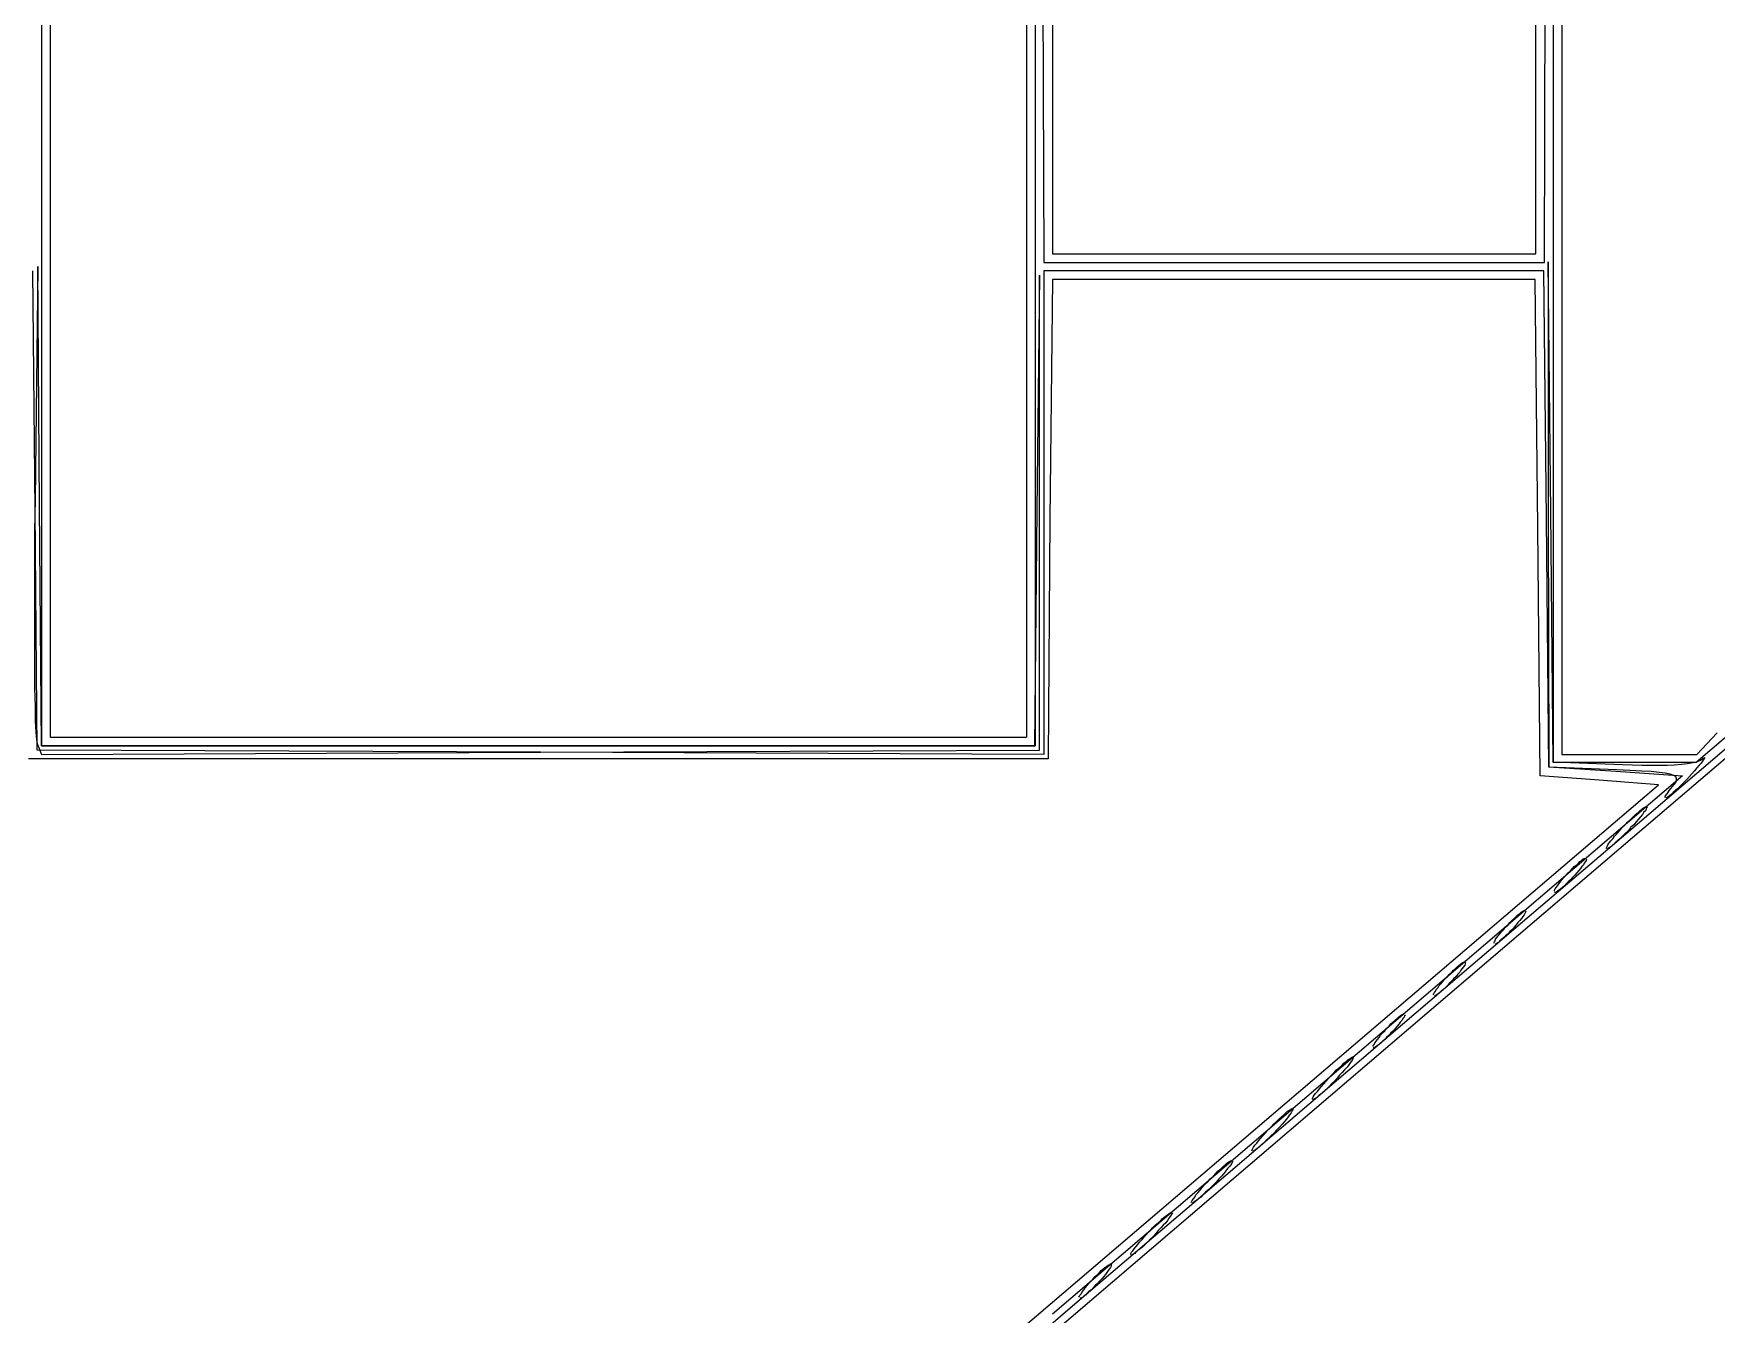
# Model space of a CAD drawing. Extents: x -125 to 152, y -90 to 100.
# Drawn here: x 136.804 to 139.635, y -61.865 to -59.709 of the extents above; entities that cross this region are included whole.
import ezdxf

# ---------------------------------------------------------------- set-up
doc = ezdxf.new("R2010")
doc.units = 0

msp = doc.modelspace()

# ---------------------------------------------------------------- linework, layer by layer
for p, q in [((138.4989, -58.8333), (138.5031, -60.094)), ((138.5177, -58.815), (138.5177, -60.0794)), ((139.3312, -60.0794), (139.3312, -58.8222)), ((139.3458, -60.094), (139.3489, -58.8406)), ((136.8166, -59.2435), (136.8166, -60.9076)), ((136.8312, -59.2435), (136.8312, -60.893)), ((138.4739, -59.2435), (138.4739, -60.893)), ((138.4885, -59.2435), (138.4885, -60.9076)), ((139.3604, -59.2643), (139.3604, -60.9344)), ((139.3749, -59.2656), (139.3749, -60.9222)), ((136.8104, -60.101), (136.8062, -60.4932)), ((136.8135, -60.5043), (136.8104, -60.101)), ((138.5031, -60.094), (138.9239, -60.094)), ((138.5177, -60.0794), (138.9239, -60.0794)), ((138.9239, -60.0794), (139.3312, -60.0794)), ((138.9239, -60.094), (139.3458, -60.094)), ((139.3562, -60.5146), (139.352, -60.0931)), ((139.352, -60.0931), (139.352, -60.5182)), ((136.8062, -60.5116), (136.802, -60.1082)), ((138.4958, -60.1155), (138.4916, -60.5116)), ((138.4958, -60.5152), (138.4958, -60.1155)), ((138.9239, -60.1081), (138.5031, -60.1081)), ((138.5031, -60.1081), (138.5031, -60.5151)), ((138.5177, -60.1227), (138.5135, -60.526)), ((138.9239, -60.1227), (138.5177, -60.1227)), ((139.3447, -60.1081), (138.9239, -60.1081)), ((139.3301, -60.1227), (138.9239, -60.1227)), ((139.3343, -60.5405), (139.3301, -60.1227)), ((139.3489, -60.5259), (139.3447, -60.1081)), ((136.8062, -60.4932), (136.8051, -60.5464)), ((136.8093, -60.9148), (136.8062, -60.5116)), ((136.8166, -60.9076), (136.8135, -60.5043)), ((138.4916, -60.5116), (138.4875, -60.9076)), ((138.4958, -60.9149), (138.4958, -60.5153)), ((138.5031, -60.5151), (138.5031, -60.9222)), ((138.5135, -60.526), (138.5104, -60.9293)), ((139.3531, -60.9437), (139.3489, -60.5259)), ((139.352, -60.5182), (139.3531, -60.9433)), ((139.3604, -60.936), (139.3562, -60.5146)), ((136.8051, -60.5464), (136.8051, -60.5978)), ((139.3385, -60.9583), (139.3343, -60.5405)), ((136.8051, -60.5978), (136.8051, -60.6469)), ((136.8051, -60.6469), (136.8051, -60.6932)), ((136.8051, -60.6932), (136.8051, -60.7362)), ((136.8051, -60.7362), (136.8051, -60.7755)), ((136.8051, -60.7755), (136.8051, -60.8105)), ((136.8051, -60.8105), (136.8062, -60.8407)), ((136.8062, -60.8407), (136.8062, -60.8657)), ((136.8062, -60.8657), (136.8073, -60.8849)), ((139.726, -60.8641), (139.4937, -61.0626)), ((136.8073, -60.8849), (136.8083, -60.8977)), ((136.8083, -60.8977), (136.8093, -60.9039)), ((136.8312, -60.893), (137.6531, -60.893)), ((137.6531, -60.893), (138.4739, -60.893)), ((139.452, -61.0814), (139.675, -60.8916)), ((139.651, -60.893), (139.601, -60.936)), ((139.602, -60.9222), (139.6364, -60.8856)), ((136.8093, -60.9039), (136.8166, -60.9223)), ((137.6562, -60.9185), (136.8093, -60.9148)), ((137.652, -60.9076), (136.8166, -60.9076)), ((136.8166, -60.9076), (137.6531, -60.9076)), ((136.8166, -60.9223), (137.6562, -60.9186)), ((138.4875, -60.9076), (137.652, -60.9076)), ((137.6531, -60.9076), (138.4885, -60.9076)), ((137.6562, -60.9186), (138.4958, -60.9149)), ((138.5031, -60.9222), (137.6562, -60.9185)), ((139.3749, -60.9222), (139.4885, -60.9222)), ((139.4885, -60.9222), (139.602, -60.9222)), ((139.6114, -60.9294), (139.6135, -60.9277)), ((139.6135, -60.9277), (139.6135, -60.9277)), ((139.6156, -60.9275), (139.6145, -60.9289)), ((137.6531, -60.9293), (136.7947, -60.9293)), ((138.5104, -60.9293), (137.6531, -60.9293)), ((139.3531, -60.9433), (139.4656, -60.9506)), ((139.4666, -60.9482), (139.3531, -60.9437)), ((139.3604, -60.9344), (139.477, -60.9392)), ((139.4812, -60.936), (139.3604, -60.936)), ((139.4656, -60.9506), (139.5781, -60.958)), ((139.4895, -60.9491), (139.4666, -60.9481)), ((139.477, -60.9392), (139.4937, -60.9399)), ((139.601, -60.936), (139.4812, -60.936)), ((139.5093, -60.9501), (139.4895, -60.9491)), ((139.4937, -60.9399), (139.5093, -60.9404)), ((139.5093, -60.9404), (139.5239, -60.9405)), ((139.5249, -60.9511), (139.5093, -60.9501)), ((139.5239, -60.9405), (139.5385, -60.9404)), ((139.5385, -60.9524), (139.5249, -60.9511)), ((139.5385, -60.9404), (139.552, -60.94)), ((139.5489, -60.9537), (139.5385, -60.9524)), ((139.5573, -60.9555), (139.5489, -60.9537)), ((139.552, -60.94), (139.5645, -60.9394)), ((139.5635, -60.9575), (139.5573, -60.9555)), ((139.5645, -60.9394), (139.576, -60.9383)), ((139.576, -60.9383), (139.5864, -60.9372)), ((139.5937, -60.9548), (139.5854, -60.9645)), ((139.5864, -60.9372), (139.5958, -60.9356)), ((139.5979, -60.9496), (139.5937, -60.9549)), ((139.5958, -60.9356), (139.6031, -60.9339)), ((139.602, -60.9448), (139.5979, -60.9496)), ((139.6062, -60.9405), (139.602, -60.9448)), ((139.6031, -60.9339), (139.6083, -60.9319)), ((139.6093, -60.9368), (139.6062, -60.9405)), ((139.6083, -60.9319), (139.6114, -60.9296)), ((139.6114, -60.9335), (139.6093, -60.9368)), ((139.6135, -60.9309), (139.6114, -60.9335)), ((139.6145, -60.9289), (139.6135, -60.9309)), ((138.4677, -61.8868), (139.5374, -60.9731)), ((139.5781, -60.958), (138.5177, -61.8644)), ((139.4374, -60.9657), (139.3385, -60.9583)), ((139.5374, -60.9731), (139.4374, -60.9657)), ((139.552, -60.9884), (139.5562, -60.9821)), ((139.5562, -60.9821), (139.5635, -60.9736)), ((139.5697, -60.9803), (139.5624, -60.9864)), ((139.5666, -60.9598), (139.5635, -60.9575)), ((139.5635, -60.9736), (139.5666, -60.9694)), ((139.5677, -60.9625), (139.5666, -60.9598)), ((139.5666, -60.9694), (139.5677, -60.9657)), ((139.5677, -60.9657), (139.5677, -60.9625)), ((139.577, -60.973), (139.5697, -60.9803)), ((139.5854, -60.9645), (139.577, -60.973)), ((139.5093, -61.0144), (139.5125, -61.0123)), ((139.5125, -61.0123), (139.5145, -61.0107)), ((139.5145, -61.0107), (139.5166, -61.0098)), ((139.5166, -61.0098), (139.5166, -61.0098)), ((139.5176, -61.0122), (139.5166, -61.0143)), ((139.5187, -61.0106), (139.5176, -61.0122)), ((139.5489, -60.9926), (139.552, -60.9884)), ((139.5489, -60.9949), (139.5489, -60.9926)), ((139.5531, -60.994), (139.55, -60.9953)), ((139.55, -60.9953), (139.55, -60.9953)), ((139.5573, -60.9909), (139.5531, -60.994)), ((139.5624, -60.9864), (139.5573, -60.9909)), ((139.476, -61.0456), (139.4812, -61.0407)), ((139.4812, -61.0407), (139.4854, -61.036)), ((139.4854, -61.036), (139.4906, -61.0316)), ((139.4906, -61.0316), (139.4948, -61.0274)), ((139.4958, -61.0405), (139.4906, -61.0454)), ((139.4948, -61.0274), (139.4989, -61.0235)), ((139.4999, -61.0358), (139.4958, -61.0405)), ((139.4989, -61.0235), (139.5031, -61.0201)), ((139.5041, -61.0313), (139.4999, -61.0358)), ((139.5031, -61.0201), (139.5062, -61.017)), ((139.5072, -61.0272), (139.5041, -61.0313)), ((139.5062, -61.017), (139.5093, -61.0144)), ((139.5104, -61.0234), (139.5072, -61.0272)), ((139.5125, -61.0199), (139.5104, -61.0234)), ((139.5156, -61.0169), (139.5125, -61.0199)), ((139.5166, -61.0143), (139.5156, -61.0169)), ((139.4937, -61.0626), (139.252, -61.2691)), ((139.4541, -61.0714), (139.4572, -61.0678)), ((139.4572, -61.0678), (139.4604, -61.064)), ((139.4604, -61.064), (139.4635, -61.0598)), ((139.4635, -61.0598), (139.4677, -61.0554)), ((139.4687, -61.0677), (139.4645, -61.0711)), ((139.4677, -61.0554), (139.4718, -61.0506)), ((139.4729, -61.0639), (139.4687, -61.0677)), ((139.4718, -61.0506), (139.476, -61.0457)), ((139.477, -61.0597), (139.4729, -61.0639)), ((139.4812, -61.0552), (139.477, -61.0597)), ((139.4864, -61.0505), (139.4812, -61.0552)), ((139.4906, -61.0456), (139.4864, -61.0505)), ((139.2218, -61.2779), (139.452, -61.0814)), ((139.4104, -61.0987), (139.4124, -61.0974)), ((139.4124, -61.0974), (139.4145, -61.0967)), ((139.4145, -61.0967), (139.4145, -61.0967)), ((139.4489, -61.0806), (139.45, -61.0791)), ((139.45, -61.0791), (139.451, -61.077)), ((139.451, -61.077), (139.452, -61.0744)), ((139.4531, -61.0805), (139.451, -61.0815)), ((139.451, -61.0815), (139.451, -61.0815)), ((139.452, -61.0744), (139.4541, -61.0714)), ((139.4551, -61.079), (139.4531, -61.0805)), ((139.4583, -61.0769), (139.4551, -61.079)), ((139.4614, -61.0743), (139.4583, -61.0769)), ((139.4645, -61.0711), (139.4614, -61.0743)), ((139.3781, -61.1295), (139.3822, -61.1255)), ((139.3822, -61.1255), (139.3854, -61.1217)), ((139.3854, -61.1217), (139.3895, -61.1179)), ((139.3895, -61.1179), (139.3926, -61.1143)), ((139.3926, -61.1143), (139.3958, -61.1109)), ((139.3968, -61.1255), (139.3926, -61.1295)), ((139.3958, -61.1109), (139.3999, -61.1078)), ((139.3999, -61.1217), (139.3968, -61.1256)), ((139.3999, -61.1078), (139.4031, -61.105)), ((139.4031, -61.1178), (139.3999, -61.1217)), ((139.4031, -61.105), (139.4052, -61.1025)), ((139.4062, -61.1143), (139.4031, -61.1178)), ((139.4052, -61.1025), (139.4083, -61.1004)), ((139.4083, -61.1108), (139.4062, -61.1143)), ((139.4083, -61.1004), (139.4104, -61.0987)), ((139.4114, -61.1078), (139.4083, -61.1108)), ((139.4124, -61.105), (139.4114, -61.1078)), ((139.4145, -61.1025), (139.4124, -61.105)), ((139.4156, -61.1004), (139.4145, -61.1025)), ((139.4166, -61.0987), (139.4156, -61.1004)), ((139.3625, -61.1507), (139.3635, -61.1486)), ((139.3625, -61.1524), (139.3625, -61.1507)), ((139.3645, -61.1545), (139.3625, -61.1547)), ((139.3635, -61.1486), (139.3656, -61.1461)), ((139.3656, -61.1461), (139.3676, -61.1433)), ((139.3676, -61.1524), (139.3656, -61.1536)), ((139.3656, -61.1536), (139.3656, -61.1536)), ((139.3676, -61.1433), (139.3698, -61.1402)), ((139.3698, -61.1506), (139.3676, -61.1524)), ((139.3698, -61.1402), (139.3718, -61.1369)), ((139.3729, -61.1485), (139.3698, -61.1506)), ((139.3718, -61.1369), (139.3749, -61.1332)), ((139.376, -61.146), (139.3729, -61.1485)), ((139.3749, -61.1332), (139.3781, -61.1295)), ((139.3791, -61.1432), (139.376, -61.146)), ((139.3822, -61.1402), (139.3791, -61.1432)), ((139.3854, -61.1368), (139.3822, -61.1402)), ((139.3895, -61.1332), (139.3854, -61.1368)), ((139.3926, -61.1295), (139.3895, -61.1332)), ((139.2802, -61.2127), (139.2843, -61.2089)), ((139.2843, -61.2089), (139.2874, -61.2051)), ((139.2874, -61.2051), (139.2906, -61.2015)), ((139.2906, -61.2015), (139.2947, -61.1981)), ((139.2947, -61.1981), (139.2979, -61.195)), ((139.2979, -61.2089), (139.2947, -61.2128)), ((139.2979, -61.195), (139.301, -61.1922)), ((139.301, -61.205), (139.2979, -61.2089)), ((139.301, -61.1922), (139.3041, -61.1897)), ((139.3041, -61.2015), (139.301, -61.205)), ((139.3041, -61.1897), (139.3062, -61.1876)), ((139.3073, -61.198), (139.3041, -61.2015)), ((139.3062, -61.1876), (139.3093, -61.1859)), ((139.3093, -61.195), (139.3073, -61.198)), ((139.3093, -61.1859), (139.3114, -61.1847)), ((139.3114, -61.1922), (139.3093, -61.195)), ((139.3114, -61.1847), (139.3114, -61.1847)), ((139.3124, -61.1897), (139.3114, -61.1922)), ((139.3135, -61.1876), (139.3124, -61.1897)), ((139.3145, -61.1859), (139.3135, -61.1876)), ((139.2604, -61.2396), (139.2614, -61.2378)), ((139.2614, -61.2378), (139.2625, -61.2357)), ((139.2625, -61.2357), (139.2635, -61.2333)), ((139.2635, -61.2333), (139.2656, -61.2305)), ((139.2656, -61.2396), (139.2645, -61.2408)), ((139.2656, -61.2305), (139.2676, -61.2274)), ((139.2687, -61.2379), (139.2656, -61.2396)), ((139.2676, -61.2274), (139.2708, -61.2241)), ((139.2708, -61.2357), (139.2687, -61.2379)), ((139.2708, -61.2241), (139.2739, -61.2204)), ((139.2739, -61.2333), (139.2708, -61.2357)), ((139.2739, -61.2204), (139.277, -61.2167)), ((139.277, -61.2305), (139.2739, -61.2333)), ((139.277, -61.2167), (139.2802, -61.2126)), ((139.2802, -61.2274), (139.277, -61.2305)), ((139.2843, -61.224), (139.2802, -61.2274)), ((139.2874, -61.2204), (139.2843, -61.224)), ((139.2916, -61.2167), (139.2874, -61.2204)), ((139.2947, -61.2127), (139.2916, -61.2167)), ((139.2645, -61.2408), (139.2625, -61.2417)), ((139.2625, -61.2417), (139.2625, -61.2417)), ((139.252, -61.2691), (137.4656, -62.7952)), ((138.9916, -61.4744), (139.2218, -61.2779)), ((139.1781, -61.3), (139.1823, -61.296)), ((139.1823, -61.296), (139.1854, -61.2923)), ((139.1854, -61.2923), (139.1895, -61.2887)), ((139.1895, -61.2887), (139.1927, -61.2853)), ((139.1927, -61.2853), (139.1958, -61.2822)), ((139.1968, -61.296), (139.1927, -61.3)), ((139.1958, -61.2822), (139.1989, -61.2795)), ((139.2, -61.2922), (139.1968, -61.296)), ((139.1989, -61.2795), (139.202, -61.277)), ((139.2031, -61.2886), (139.2, -61.2922)), ((139.202, -61.277), (139.2051, -61.2748)), ((139.2051, -61.2852), (139.2031, -61.2886)), ((139.2051, -61.2748), (139.2072, -61.2731)), ((139.2072, -61.2822), (139.2051, -61.2852)), ((139.2072, -61.2731), (139.2093, -61.2719)), ((139.2093, -61.2794), (139.2072, -61.2822)), ((139.2093, -61.2719), (139.2093, -61.2719)), ((139.2114, -61.2769), (139.2093, -61.2794)), ((139.2104, -61.271), (139.2124, -61.2708)), ((139.2124, -61.2748), (139.2114, -61.2769)), ((139.2124, -61.2708), (139.2124, -61.2708)), ((139.2135, -61.2719), (139.2124, -61.2731)), ((139.2124, -61.2731), (139.2124, -61.2748)), ((139.1593, -61.325), (139.1604, -61.3229)), ((139.1604, -61.3229), (139.1624, -61.3205)), ((139.1624, -61.3205), (139.1635, -61.3177)), ((139.1635, -61.3177), (139.1666, -61.3146)), ((139.1666, -61.3146), (139.1687, -61.3112)), ((139.1697, -61.323), (139.1666, -61.3251)), ((139.1687, -61.3112), (139.1718, -61.3076)), ((139.1718, -61.3205), (139.1697, -61.323)), ((139.1718, -61.3076), (139.175, -61.3039)), ((139.176, -61.3177), (139.1718, -61.3205)), ((139.175, -61.3039), (139.1781, -61.2999)), ((139.1791, -61.3146), (139.176, -61.3177)), ((139.1823, -61.3112), (139.1791, -61.3146)), ((139.1854, -61.3076), (139.1823, -61.3112)), ((139.1895, -61.3039), (139.1854, -61.3076)), ((139.1927, -61.3), (139.1895, -61.3039)), ((139.1583, -61.3267), (139.1593, -61.325)), ((139.1624, -61.328), (139.1604, -61.3288)), ((139.1604, -61.3288), (139.1604, -61.3288)), ((139.1645, -61.3268), (139.1624, -61.328)), ((139.1666, -61.3251), (139.1645, -61.3268)), ((139.0801, -61.3832), (139.0843, -61.3795)), ((139.0843, -61.3795), (139.0874, -61.3758)), ((139.0874, -61.3758), (139.0906, -61.3725)), ((139.0906, -61.3725), (139.0947, -61.3694)), ((139.0947, -61.3694), (139.0979, -61.3666)), ((139.0979, -61.3795), (139.0947, -61.3832)), ((139.0979, -61.3666), (139.0999, -61.3642)), ((139.101, -61.3758), (139.0979, -61.3795)), ((139.0999, -61.3642), (139.1031, -61.362)), ((139.1031, -61.3725), (139.101, -61.3758)), ((139.1031, -61.362), (139.1052, -61.3603)), ((139.1062, -61.3694), (139.1031, -61.3725)), ((139.1052, -61.3603), (139.1072, -61.3591)), ((139.1072, -61.3666), (139.1062, -61.3694)), ((139.1072, -61.3591), (139.1093, -61.3582)), ((139.1093, -61.3642), (139.1072, -61.3666)), ((139.1093, -61.3582), (139.1093, -61.3582)), ((139.1104, -61.3621), (139.1093, -61.3642)), ((139.1114, -61.3603), (139.1104, -61.3621)), ((139.0593, -61.4102), (139.0604, -61.4077)), ((139.0604, -61.4077), (139.0624, -61.4049)), ((139.0624, -61.4049), (139.0645, -61.4019)), ((139.0645, -61.4019), (139.0677, -61.3984)), ((139.0677, -61.3984), (139.0697, -61.3949)), ((139.0708, -61.4077), (139.0677, -61.4101)), ((139.0697, -61.3949), (139.0729, -61.391)), ((139.0739, -61.4049), (139.0708, -61.4077)), ((139.0729, -61.391), (139.077, -61.3871)), ((139.077, -61.4018), (139.0739, -61.4049)), ((139.077, -61.3871), (139.0801, -61.3832)), ((139.0801, -61.3984), (139.077, -61.4018)), ((139.0843, -61.3948), (139.0801, -61.3984)), ((139.0874, -61.391), (139.0843, -61.3948)), ((139.0916, -61.3871), (139.0874, -61.391)), ((139.0947, -61.3832), (139.0916, -61.3873)), ((139.0125, -61.4384), (139.0156, -61.4358)), ((139.0156, -61.4358), (139.0187, -61.4337)), ((139.0187, -61.4337), (139.0208, -61.4322)), ((139.0208, -61.4322), (139.0229, -61.4311)), ((139.0229, -61.4356), (139.0208, -61.4382)), ((139.0229, -61.4311), (139.0229, -61.4311)), ((139.0239, -61.4335), (139.0229, -61.4356)), ((139.0239, -61.432), (139.0239, -61.4335)), ((139.0573, -61.4123), (139.0593, -61.4102)), ((139.0573, -61.414), (139.0573, -61.4123)), ((139.0593, -61.416), (139.0573, -61.4162)), ((139.0573, -61.4162), (139.0573, -61.4162)), ((139.0624, -61.414), (139.0604, -61.4152)), ((139.0604, -61.4152), (139.0604, -61.4152)), ((139.0645, -61.4123), (139.0624, -61.414)), ((139.0677, -61.4101), (139.0645, -61.4123)), ((138.9822, -61.4671), (138.9875, -61.4622)), ((138.9875, -61.4622), (138.9916, -61.4574)), ((138.9916, -61.4574), (138.9958, -61.453)), ((138.9958, -61.453), (139.001, -61.4489)), ((139.001, -61.462), (138.9968, -61.4669)), ((139.001, -61.4489), (139.0052, -61.445)), ((139.0052, -61.4573), (139.001, -61.462)), ((139.0052, -61.445), (139.0083, -61.4415)), ((139.0093, -61.4528), (139.0052, -61.4573)), ((139.0083, -61.4415), (139.0125, -61.4384)), ((139.0135, -61.4486), (139.0093, -61.4528)), ((139.0166, -61.4448), (139.0135, -61.4486)), ((139.0187, -61.4414), (139.0166, -61.4448)), ((139.0208, -61.4382), (139.0187, -61.4414)), ((138.7708, -61.6635), (138.9916, -61.4744)), ((138.9583, -61.4958), (138.9604, -61.4928)), ((138.9604, -61.4928), (138.9635, -61.4893)), ((138.9635, -61.4893), (138.9666, -61.4855)), ((138.9666, -61.4855), (138.9697, -61.4814)), ((138.9708, -61.4926), (138.9666, -61.4956)), ((138.9697, -61.4814), (138.9739, -61.4769)), ((138.9749, -61.4892), (138.9708, -61.4926)), ((138.9739, -61.4769), (138.9781, -61.4722)), ((138.9791, -61.4853), (138.9749, -61.4892)), ((138.9781, -61.4722), (138.9822, -61.4673)), ((138.9833, -61.4811), (138.9791, -61.4853)), ((138.9875, -61.4767), (138.9833, -61.4811)), ((138.9926, -61.472), (138.9875, -61.4767)), ((138.9968, -61.4671), (138.9926, -61.472)), ((138.9104, -61.5254), (138.9135, -61.5228)), ((138.9135, -61.5228), (138.9166, -61.5206)), ((138.9166, -61.5206), (138.9187, -61.5191)), ((138.9187, -61.5191), (138.9208, -61.5181)), ((138.9208, -61.5229), (138.9197, -61.5255)), ((138.9208, -61.5181), (138.9208, -61.5181)), ((138.9218, -61.5207), (138.9208, -61.5229)), ((138.9229, -61.5193), (138.9218, -61.5207)), ((138.9551, -61.5005), (138.9562, -61.4984)), ((138.9551, -61.5021), (138.9551, -61.5005)), ((138.9572, -61.5029), (138.9551, -61.5032)), ((138.9562, -61.4984), (138.9583, -61.4958)), ((138.9583, -61.5019), (138.9572, -61.5029)), ((138.9614, -61.5004), (138.9583, -61.5019)), ((138.9635, -61.4982), (138.9614, -61.5004)), ((138.9666, -61.4956), (138.9635, -61.4982)), ((138.8802, -61.5543), (138.8854, -61.5494)), ((138.8854, -61.5494), (138.8895, -61.5447)), ((138.8895, -61.5447), (138.8947, -61.5402)), ((138.8947, -61.5402), (138.8989, -61.5359)), ((138.8999, -61.5495), (138.8947, -61.5545)), ((138.8989, -61.5359), (138.9031, -61.5321)), ((138.9041, -61.5447), (138.8999, -61.5495)), ((138.9031, -61.5321), (138.9072, -61.5285)), ((138.9083, -61.5402), (138.9041, -61.5447)), ((138.9072, -61.5285), (138.9104, -61.5254)), ((138.9114, -61.5359), (138.9083, -61.5402)), ((138.9145, -61.5321), (138.9114, -61.5359)), ((138.9166, -61.5285), (138.9145, -61.5321)), ((138.9197, -61.5255), (138.9166, -61.5285)), ((138.8583, -61.58), (138.8614, -61.5765)), ((138.8614, -61.5765), (138.8645, -61.5727)), ((138.8645, -61.5727), (138.8676, -61.5684)), ((138.8676, -61.5684), (138.8718, -61.5641)), ((138.8729, -61.5764), (138.8687, -61.5799)), ((138.8718, -61.5641), (138.876, -61.5593)), ((138.877, -61.5725), (138.8729, -61.5764)), ((138.876, -61.5593), (138.8802, -61.5544)), ((138.8812, -61.5683), (138.877, -61.5725)), ((138.8854, -61.5639), (138.8812, -61.5683)), ((138.8906, -61.5592), (138.8854, -61.5639)), ((138.8947, -61.5543), (138.8906, -61.5592)), ((138.8145, -61.6081), (138.8166, -61.6066)), ((138.8166, -61.6066), (138.8187, -61.6056)), ((138.8187, -61.6056), (138.8187, -61.6056)), ((138.8208, -61.608), (138.8197, -61.6101)), ((138.8208, -61.6065), (138.8208, -61.608)), ((138.8531, -61.5893), (138.8541, -61.5877)), ((138.8541, -61.5877), (138.8552, -61.5856)), ((138.8552, -61.5856), (138.8562, -61.583)), ((138.8572, -61.5892), (138.8552, -61.5901)), ((138.8552, -61.5901), (138.8552, -61.5901)), ((138.8562, -61.583), (138.8583, -61.58)), ((138.8593, -61.5876), (138.8572, -61.5892)), ((138.8625, -61.5855), (138.8593, -61.5876)), ((138.8656, -61.5829), (138.8625, -61.5855)), ((138.8687, -61.5799), (138.8656, -61.5829)), ((138.7833, -61.6366), (138.7885, -61.6319)), ((138.7885, -61.6319), (138.7927, -61.6274)), ((138.7927, -61.6274), (138.7968, -61.6232)), ((138.7968, -61.6232), (138.801, -61.6194)), ((138.802, -61.6317), (138.7979, -61.6365)), ((138.801, -61.6194), (138.8051, -61.6159)), ((138.8062, -61.6273), (138.802, -61.6317)), ((138.8051, -61.6159), (138.8083, -61.6128)), ((138.8093, -61.623), (138.8062, -61.6273)), ((138.8083, -61.6128), (138.8114, -61.6102)), ((138.8124, -61.6193), (138.8093, -61.623)), ((138.8114, -61.6102), (138.8145, -61.6081)), ((138.8156, -61.6157), (138.8124, -61.6193)), ((138.8177, -61.6127), (138.8156, -61.6157)), ((138.8197, -61.6101), (138.8177, -61.6127)), ((138.5593, -61.8435), (138.7708, -61.6635)), ((138.7572, -61.6672), (138.7593, -61.6636)), ((138.7593, -61.6636), (138.7625, -61.6599)), ((138.7625, -61.6599), (138.7666, -61.6556)), ((138.7666, -61.6556), (138.7697, -61.6512)), ((138.7708, -61.6635), (138.7677, -61.6671)), ((138.7697, -61.6512), (138.7739, -61.6465)), ((138.7749, -61.6597), (138.7708, -61.6635)), ((138.7739, -61.6465), (138.7791, -61.6416)), ((138.7791, -61.6555), (138.7749, -61.6597)), ((138.7791, -61.6415), (138.7833, -61.6366)), ((138.7843, -61.651), (138.7791, -61.6555)), ((138.7885, -61.6464), (138.7843, -61.651)), ((138.7937, -61.6415), (138.7885, -61.6464)), ((138.7979, -61.6365), (138.7937, -61.6413)), ((138.7156, -61.6937), (138.7177, -61.6928)), ((138.7177, -61.6928), (138.7177, -61.6928)), ((138.751, -61.6765), (138.752, -61.6749)), ((138.752, -61.6749), (138.7531, -61.6728)), ((138.7531, -61.6728), (138.7552, -61.6702)), ((138.7552, -61.6763), (138.7531, -61.6773)), ((138.7531, -61.6773), (138.7531, -61.6773)), ((138.7552, -61.6702), (138.7572, -61.6672)), ((138.7572, -61.6748), (138.7552, -61.6763)), ((138.7604, -61.6727), (138.7572, -61.6748)), ((138.7635, -61.6701), (138.7604, -61.6727)), ((138.7677, -61.6671), (138.7635, -61.6701)), ((138.6823, -61.7237), (138.6864, -61.7191)), ((138.6864, -61.7191), (138.6906, -61.7146)), ((138.6906, -61.7146), (138.6958, -61.7104)), ((138.6958, -61.7104), (138.7, -61.7066)), ((138.7, -61.7188), (138.6958, -61.7236)), ((138.7, -61.7066), (138.7031, -61.7031)), ((138.7041, -61.7145), (138.7, -61.7188)), ((138.7031, -61.7031), (138.7072, -61.7)), ((138.7083, -61.7103), (138.7041, -61.7145)), ((138.7072, -61.7), (138.7104, -61.6974)), ((138.7114, -61.7065), (138.7083, -61.7103)), ((138.7104, -61.6974), (138.7135, -61.6953)), ((138.7135, -61.7029), (138.7114, -61.7065)), ((138.7135, -61.6953), (138.7156, -61.6937)), ((138.7156, -61.6999), (138.7135, -61.7029)), ((138.7177, -61.6973), (138.7156, -61.6999)), ((138.7187, -61.6952), (138.7177, -61.6973)), ((138.7197, -61.6936), (138.7187, -61.6952)), ((138.6583, -61.7509), (138.6614, -61.7471)), ((138.6614, -61.7471), (138.6645, -61.7428)), ((138.6645, -61.7428), (138.6687, -61.7384)), ((138.6687, -61.7384), (138.6729, -61.7337)), ((138.6739, -61.7469), (138.6697, -61.7507)), ((138.6729, -61.7337), (138.677, -61.7289)), ((138.6781, -61.7427), (138.6739, -61.7469)), ((138.677, -61.7286), (138.6823, -61.7237)), ((138.6823, -61.7382), (138.6781, -61.7427)), ((138.6874, -61.7335), (138.6823, -61.7382)), ((138.6916, -61.7286), (138.6874, -61.7335)), ((138.6958, -61.7236), (138.6916, -61.7284)), ((138.6499, -61.7621), (138.651, -61.76)), ((138.6499, -61.7636), (138.6499, -61.7621)), ((138.652, -61.7645), (138.6499, -61.7648)), ((138.651, -61.76), (138.6531, -61.7574)), ((138.6531, -61.7574), (138.6552, -61.7544)), ((138.6562, -61.762), (138.6531, -61.7635)), ((138.6531, -61.7635), (138.6531, -61.7635)), ((138.6552, -61.7544), (138.6583, -61.7509)), ((138.6583, -61.7599), (138.6562, -61.762)), ((138.6614, -61.7573), (138.6583, -61.7599)), ((138.6656, -61.7542), (138.6614, -61.7573)), ((138.6697, -61.7507), (138.6656, -61.7542)), ((138.5822, -61.8085), (138.5864, -61.8047)), ((138.5864, -61.8047), (138.5895, -61.8009)), ((138.5895, -61.8009), (138.5937, -61.7973)), ((138.5937, -61.7973), (138.5968, -61.794)), ((138.5968, -61.794), (138.5999, -61.7908)), ((138.601, -61.8047), (138.5968, -61.8086)), ((138.5999, -61.7908), (138.6031, -61.788)), ((138.6041, -61.8008), (138.601, -61.8047)), ((138.6031, -61.788), (138.6062, -61.7855)), ((138.6072, -61.7973), (138.6041, -61.8008)), ((138.6062, -61.7855), (138.6093, -61.7834)), ((138.6093, -61.794), (138.6072, -61.7973)), ((138.6093, -61.7834), (138.6114, -61.7818)), ((138.6114, -61.7908), (138.6093, -61.794)), ((138.6114, -61.7818), (138.6135, -61.7804)), ((138.6135, -61.788), (138.6114, -61.7908)), ((138.6135, -61.7804), (138.6135, -61.7804)), ((138.6156, -61.7855), (138.6135, -61.788)), ((138.6145, -61.7797), (138.6166, -61.7794)), ((138.6166, -61.7834), (138.6156, -61.7855)), ((138.6176, -61.7805), (138.6166, -61.7818)), ((138.6166, -61.7818), (138.6166, -61.7834)), ((138.5624, -61.8354), (138.5635, -61.8337)), ((138.5635, -61.8337), (138.5645, -61.8317)), ((138.5645, -61.8317), (138.5666, -61.8292)), ((138.5666, -61.8292), (138.5677, -61.8264)), ((138.5677, -61.8264), (138.5708, -61.8233)), ((138.5708, -61.8337), (138.5687, -61.8354)), ((138.5708, -61.8233), (138.5729, -61.8199)), ((138.5739, -61.8316), (138.5708, -61.8337)), ((138.5729, -61.8199), (138.576, -61.8162)), ((138.576, -61.8291), (138.5739, -61.8316)), ((138.576, -61.8162), (138.5791, -61.8125)), ((138.5791, -61.8262), (138.576, -61.8291)), ((138.5791, -61.8125), (138.5822, -61.8085)), ((138.5833, -61.8232), (138.5791, -61.8262)), ((138.5864, -61.8198), (138.5833, -61.8232)), ((138.5895, -61.8162), (138.5864, -61.8198)), ((138.5937, -61.8125), (138.5895, -61.8162)), ((138.5968, -61.8085), (138.5937, -61.8125)), ((138.3614, -62.0127), (138.5593, -61.8435)), ((138.5666, -61.8367), (138.5645, -61.8375)), ((138.5645, -61.8375), (138.5645, -61.8375)), ((138.5687, -61.8354), (138.5666, -61.8367))]:
    msp.add_line(p, q)

doc.saveas('drawing.dxf')
